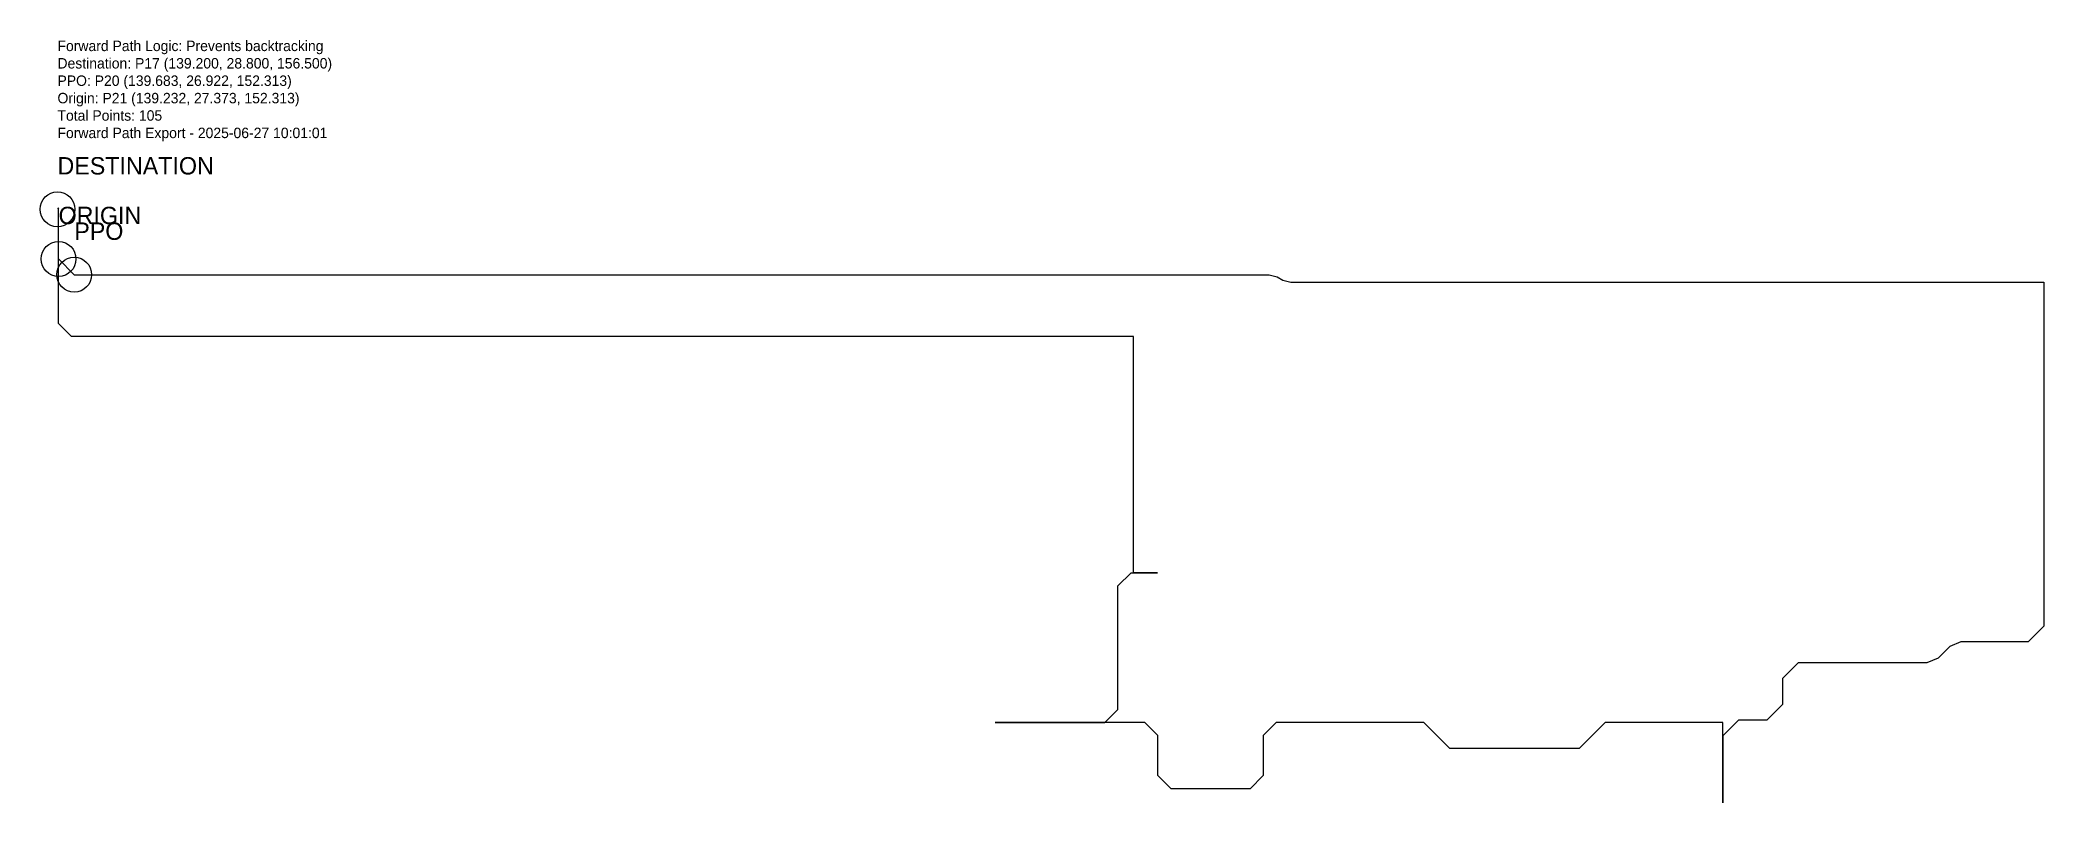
# Model space of a CAD drawing. Header units: metres. Extents: x 138.7 to 196.3, y 11.7 to 33.7.
import ezdxf

# ---------------------------------------------------------------- set-up
doc = ezdxf.new("R2010")
doc.units = ezdxf.units.M
for name, color, linetype in [('DESTINATION_POINT', 4, 'Continuous'), ('FORWARD_PATH_INFO', 7, 'Continuous'), ('ORIGIN_POINT', 2, 'Continuous'), ('PATH_LINES', 1, 'Continuous'), ('PPO_POINT', 3, 'Continuous')]:
    doc.layers.add(name, color=color, linetype=linetype)

msp = doc.modelspace()

# ---------------------------------------------------------------- linework, layer by layer
at = {"layer": 'DESTINATION_POINT', "color": 4}
msp.add_circle((139.2, 28.8, 156.5), 0.5, dxfattribs=at)
at = {"layer": 'ORIGIN_POINT', "color": 2}
msp.add_circle((139.232, 27.373, 152.313), 0.5, dxfattribs=at)
at = {"layer": 'PATH_LINES', "color": 1}
for p, q in [((139.232, 28.845, 160.703), (139.2, 28.8, 156.5)), ((139.232, 28.755, 160.703), (139.232, 28.845, 160.703)), ((139.232, 28.255, 160.703), (139.232, 28.755, 160.703)), ((139.232, 25.521, 160.703), (139.232, 28.255, 160.703)), ((139.232, 27.373, 152.313), (139.683, 26.922, 152.313)), ((139.683, 26.922, 152.313), (174.039, 26.922, 152.313)), ((174.039, 26.922, 152.313), (174.266, 26.861, 152.313)), ((174.266, 26.861, 152.313), (174.428, 26.768, 152.313)), ((174.428, 26.768, 152.313), (174.655, 26.707, 152.313)), ((174.655, 26.707, 152.313), (194.714, 26.707, 152.313)), ((194.714, 26.707, 152.313), (195.065, 26.707, 152.664)), ((195.065, 26.707, 152.664), (195.065, 26.707, 152.888)), ((195.065, 26.707, 152.888), (195.416, 26.707, 153.239)), ((195.416, 26.707, 153.239), (195.559, 26.707, 153.239)), ((195.559, 26.707, 153.239), (196.31, 26.707, 153.239)), ((196.31, 26.707, 153.239), (196.31, 26.256, 153.239)), ((196.31, 26.256, 153.239), (196.31, 25.756, 153.239)), ((139.608, 25.145, 160.703), (139.232, 25.521, 160.703)), ((196.31, 25.756, 153.239), (196.31, 25.258, 153.239)), ((147.156, 25.145, 160.703), (139.608, 25.145, 160.703)), ((147.405, 25.145, 160.6), (147.156, 25.145, 160.703)), ((147.778, 25.145, 160.227), (147.405, 25.145, 160.6)), ((148.027, 25.145, 160.124), (147.778, 25.145, 160.227)), ((151.914, 25.145, 160.124), (148.027, 25.145, 160.124)), ((152.29, 25.145, 160.124), (151.914, 25.145, 160.124)), ((152.666, 25.145, 160.124), (152.29, 25.145, 160.124)), ((169.764, 25.145, 160.124), (152.666, 25.145, 160.124)), ((170.14, 25.145, 160.124), (169.764, 25.145, 160.124)), ((170.14, 24.769, 160.124), (170.14, 25.145, 160.124)), ((196.31, 25.258, 153.239), (196.31, 25.009, 153.342)), ((196.31, 25.009, 153.342), (196.31, 24.655, 153.696)), ((170.14, 24.555, 160.124), (170.14, 24.769, 160.124)), ((170.14, 24.204, 159.773), (170.14, 24.555, 160.124)), ((170.14, 23.853, 158.924), (170.14, 24.204, 159.275)), ((170.14, 24.204, 159.275), (170.14, 24.204, 159.773)), ((196.31, 24.655, 153.696), (196.31, 24.406, 153.799)), ((196.31, 24.406, 153.799), (196.31, 18.545, 153.799)), ((170.14, 18.735, 158.924), (170.14, 23.853, 158.924)), ((170.14, 18.359, 158.924), (170.14, 18.735, 158.924)), ((196.31, 18.545, 153.799), (196.31, 18.26, 153.681)), ((169.688, 17.983, 156.033), (170.064, 18.359, 156.033)), ((169.688, 14.43, 156.033), (169.688, 17.983, 156.033)), ((170.064, 18.359, 156.033), (170.477, 18.359, 156.033)), ((170.516, 18.359, 158.924), (170.14, 18.359, 158.924)), ((170.477, 18.359, 156.033), (170.828, 18.359, 156.384)), ((170.828, 18.359, 158.924), (170.516, 18.359, 158.924)), ((170.828, 18.359, 156.384), (170.828, 18.359, 158.924)), ((196.31, 18.26, 153.681), (196.31, 18.096, 153.517)), ((196.31, 18.096, 153.517), (196.31, 17.811, 153.399)), ((196.31, 17.811, 153.399), (196.31, 16.827, 153.399)), ((196.31, 16.827, 153.399), (195.859, 16.376, 153.399)), ((193.602, 16.244, 152.347), (193.265, 15.906, 152.347)), ((193.922, 16.376, 152.347), (193.602, 16.244, 152.347)), ((194.815, 16.376, 152.347), (193.922, 16.376, 152.347)), ((195.216, 16.376, 152.748), (194.815, 16.376, 152.347)), ((195.567, 16.376, 153.399), (195.216, 16.376, 153.048)), ((195.216, 16.376, 153.048), (195.216, 16.376, 152.748)), ((195.859, 16.376, 153.399), (195.567, 16.376, 153.399)), ((189.247, 15.774, 152.347), (188.796, 15.323, 152.347)), ((192.945, 15.774, 152.347), (189.247, 15.774, 152.347)), ((193.265, 15.906, 152.347), (192.945, 15.774, 152.347)), ((188.796, 15.323, 152.347), (188.796, 14.572, 152.347)), ((169.312, 14.054, 156.033), (169.688, 14.43, 156.033)), ((188.796, 14.572, 152.347), (188.345, 14.121, 152.347)), ((170.463, 14.054, 156.634), (166.159, 14.054, 156.634)), ((166.159, 14.054, 156.634), (168.788, 14.054, 156.634)), ((168.788, 14.054, 156.634), (168.788, 14.054, 156.384)), ((168.788, 14.054, 156.384), (169.139, 14.054, 156.033)), ((169.139, 14.054, 156.033), (169.312, 14.054, 156.033)), ((170.839, 13.678, 156.634), (170.463, 14.054, 156.634)), ((174.237, 14.056, 156.874), (173.861, 13.68, 156.874)), ((176.709, 14.056, 156.874), (174.237, 14.056, 156.874)), ((176.958, 14.056, 156.977), (176.709, 14.056, 156.874)), ((177.202, 14.056, 157.221), (176.958, 14.056, 156.977)), ((177.381, 14.056, 157.295), (177.202, 14.056, 157.221)), ((178.482, 14.056, 157.295), (177.381, 14.056, 157.295)), ((178.858, 13.68, 157.295), (178.482, 14.056, 157.295)), ((183.698, 14.056, 157.295), (183.322, 13.68, 157.295)), ((184.049, 14.056, 157.646), (183.698, 14.056, 157.295)), ((184.4, 14.056, 158.753), (184.049, 14.056, 158.402)), ((184.049, 14.056, 158.402), (184.049, 14.056, 157.646)), ((186.13, 14.056, 158.753), (184.4, 14.056, 158.753)), ((186.63, 14.056, 158.753), (186.13, 14.056, 158.753)), ((187.081, 14.056, 158.753), (186.63, 14.056, 158.753)), ((187.532, 14.121, 152.347), (187.081, 13.67, 152.347)), ((187.081, 13.605, 158.753), (187.081, 14.056, 158.753)), ((188.345, 14.121, 152.347), (187.532, 14.121, 152.347)), ((170.839, 12.53, 156.634), (170.839, 13.678, 156.634)), ((173.861, 13.68, 156.874), (173.861, 13.375, 156.874)), ((173.861, 13.375, 156.874), (173.861, 13.126, 156.77)), ((179.234, 13.304, 157.295), (178.858, 13.68, 157.295)), ((182.946, 13.304, 157.295), (179.234, 13.304, 157.295)), ((183.322, 13.68, 157.295), (182.946, 13.304, 157.295)), ((187.081, 13.67, 152.347), (187.081, 12.097, 152.347)), ((187.081, 12.097, 158.753), (187.081, 13.605, 158.753)), ((173.861, 13.126, 156.77), (173.861, 13.092, 156.737)), ((173.861, 13.092, 156.737), (173.861, 12.843, 156.634)), ((173.861, 12.843, 156.634), (173.861, 12.53, 156.634)), ((171.215, 12.154, 156.634), (170.839, 12.53, 156.634)), ((173.485, 12.154, 156.634), (171.215, 12.154, 156.634)), ((173.861, 12.53, 156.634), (173.485, 12.154, 156.634)), ((187.081, 12.097, 152.347), (187.081, 11.746, 152.698)), ((187.081, 11.746, 158.402), (187.081, 12.097, 158.753)), ((187.081, 11.746, 152.698), (187.081, 11.746, 158.402))]:
    msp.add_line(p, q, dxfattribs=at)
at = {"layer": 'PPO_POINT', "color": 3}
msp.add_circle((139.683, 26.922, 152.313), 0.5, dxfattribs=at)

# ---------------------------------------------------------------- texts
at = {"layer": 'DESTINATION_POINT', "color": 4}
msp.add_text('DESTINATION', height=0.5, dxfattribs=at).set_placement((139.2, 29.8, 156.5))
at = {"layer": 'FORWARD_PATH_INFO', "color": 7}
for s, p in [('Forward Path Logic: Prevents backtracking', (139.2, 33.345)), ('Destination: P17 (139.200, 28.800, 156.500)', (139.2, 32.845)), ('PPO: P20 (139.683, 26.922, 152.313)', (139.2, 32.345)), ('Origin: P21 (139.232, 27.373, 152.313)', (139.2, 31.845)), ('Total Points: 105', (139.2, 31.345)), ('Forward Path Export - 2025-06-27 10:01:01', (139.2, 30.845))]:
    msp.add_text(s, height=0.3, dxfattribs=at).set_placement(p)
at = {"layer": 'ORIGIN_POINT', "color": 2}
msp.add_text('ORIGIN', height=0.5, dxfattribs=at).set_placement((139.232, 28.373, 152.313))
at = {"layer": 'PPO_POINT', "color": 3}
msp.add_text('PPO', height=0.5, dxfattribs=at).set_placement((139.683, 27.922, 152.313))

doc.saveas('drawing.dxf')
